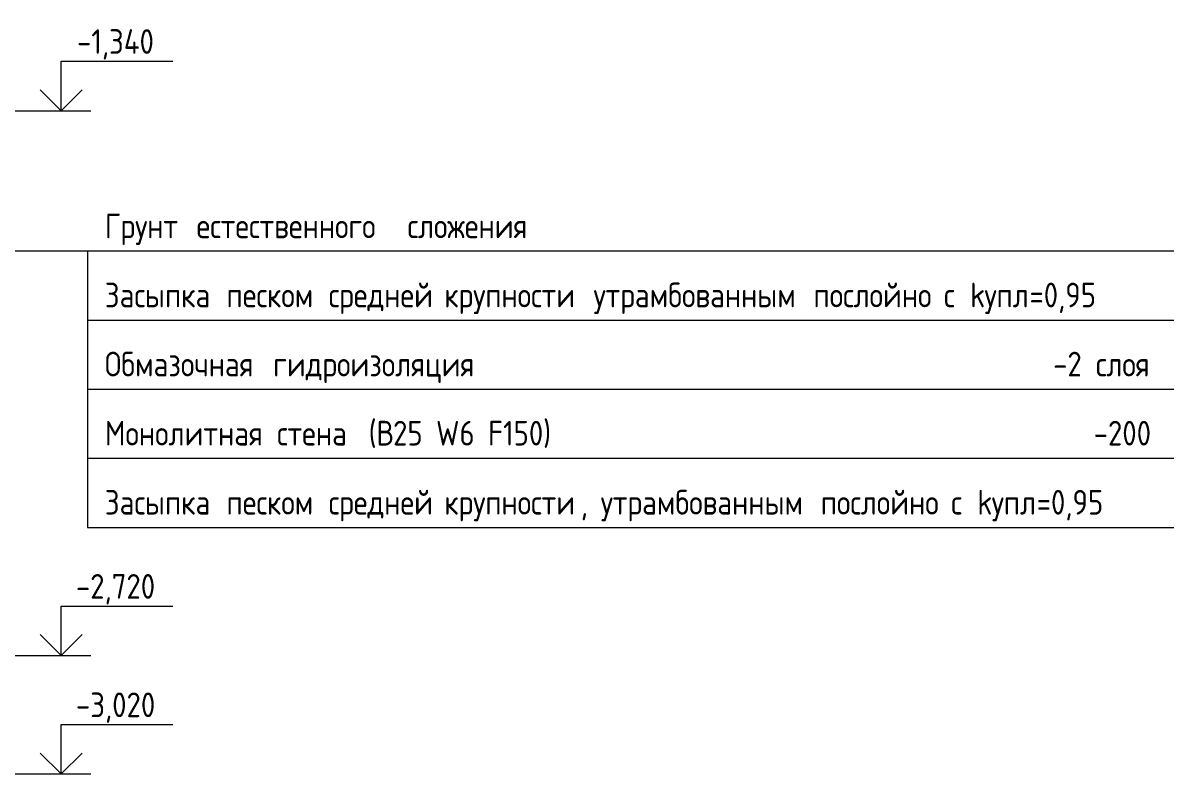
# Model space of a CAD drawing. Header units: millimetres. Extents: x 38448 to 77164, y -34879 to -200.
# Drawn here: x 65177 to 68090, y -3020 to -1118 of the extents above; entities that cross this region are included whole.
import ezdxf

# ---------------------------------------------------------------- set-up
doc = ezdxf.new("R2010")
doc.units = ezdxf.units.MM
doc.layers.add('AA_Vinoska', color=7, linetype='Continuous', lineweight=9)
doc.layers.add('AA_Visotnaya otmetka', color=7, linetype='Continuous', lineweight=9)
doc.styles.add('ISOCPEUR', font='isocpeur.TTF', dxfattribs={"width": 0.85, "height": 62.5})

# ---------------------------------------------------------------- blocks, each defined once
blk = doc.blocks.new('Высотные отметки - Стрелка вверх-400292-Разрез 1 Опл')
at = {"layer": 'AA_Vinoska'}
for p, q in [((46531.7, -1215), (46814.2, -1215)), ((46531.7, -1340), (46531.7, -1215)), ((46531.7, -1340), (46478.6, -1287)), ((46531.7, -1340), (46584.7, -1287)), ((46456.7, -1340), (46606.7, -1340))]:
    blk.add_line(p, q, dxfattribs=at)
blk = doc.blocks.new('010_Флажок - Бок Стена вход-3814513-Разрез 1 Опл')
at = {"layer": 'AA_Vinoska'}
for p, q in [((46098.4, -1695.3), (46206.7, -1632.8)), ((46098.4, -1695.3), (46206.7, -1757.8)), ((46098.4, -1695.3), (46598.4, -1695.3)), ((46598.4, -1695.3), (46598.4, -1870.3)), ((46598.4, -1695.3), (49348.4, -1695.3)), ((46598.4, -1870.3), (49348.4, -1870.3)), ((46598.4, -1870.3), (46598.4, -2045.3)), ((46598.4, -2045.3), (46598.4, -2220.3)), ((46598.4, -2045.3), (49348.4, -2045.3)), ((46598.4, -2220.3), (46598.4, -2395.3)), ((46598.4, -2220.3), (49348.4, -2220.3)), ((46598.4, -2395.3), (49348.4, -2395.3))]:
    blk.add_line(p, q, dxfattribs=at)

msp = doc.modelspace()

# ---------------------------------------------------------------- linework, layer by layer
at = {"layer": 'AA_Visotnaya otmetka'}
for p, q in [((63623.242, -1340), (65273.4326, -1340)), ((64988.6534, -2720), (65273.4326, -2720)), ((65146.299, -3020), (65273.4326, -3020))]:
    msp.add_line(p, q, dxfattribs=at)

# ---------------------------------------------------------------- block references
at = {"layer": 'AA_Vinoska'}
for name in ['Высотные отметки - Стрелка вверх-400292-Разрез 1 Опл', '010_Флажок - Бок Стена вход-3814513-Разрез 1 Опл']:
    msp.add_blockref(name, (18741.7506, 0), dxfattribs=at)
at = {"layer": 'AA_Visotnaya otmetka'}
for p in [(18741.7506, -1380), (18741.7506, -1680)]:
    msp.add_blockref('Высотные отметки - Стрелка вверх-400292-Разрез 1 Опл', p, dxfattribs=at)

# ---------------------------------------------------------------- next in the draw order: texts
at = {"layer": 'AA_Vinoska', "char_height": 62.5, "attachment_point": 1, "style": 'ISOCPEUR', "bg_fill": 3, "box_fill_scale": 1.25, "bg_fill_color": 256, "bg_fill_true_color": 13158600, "bg_fill_transparency": 0}
for s, insert, width in [('Грунт', (65384.1429, -1600.5578), 241.909203), ('Засыпка', (65384.1429, -1775.5578), 333.902844), ('Обмазочная', (65384.1429, -1950.5578), 477.004062), ('-2 ', (67784.3014, -1950.5578), 131.176117), ('Монолитная', (65384.1429, -2125.5578), 488.929164), ('-200', (67886.9389, -2125.5578), 183.987281), ('Засыпка', (65384.1429, -2300.5578), 333.902844)]:
    msp.add_mtext(s, dxfattribs=dict(at, insert=insert, width=width))
at = {"layer": 'AA_Visotnaya otmetka', "char_height": 62.5, "attachment_point": 1, "line_spacing_factor": 1.135194, "style": 'ISOCPEUR', "bg_fill": 3, "box_fill_scale": 1.25, "bg_fill_color": 256, "bg_fill_true_color": 13158600, "bg_fill_transparency": 0}
for s, insert, width in [('-1,340', (65313.7946, -1133.5801), 233.131014), ('-2,720', (65310.9745, -2513.5801), 239.899334), ('-3,020', (65310.9745, -2813.5801), 239.899334)]:
    msp.add_mtext(s, dxfattribs=dict(at, insert=insert, width=width))

# ---------------------------------------------------------------- next in the draw order: texts
at = {"layer": 'AA_Vinoska', "char_height": 62.5, "attachment_point": 1, "style": 'ISOCPEUR', "bg_fill": 3, "box_fill_scale": 1.25, "bg_fill_color": 256, "bg_fill_true_color": 13158600, "bg_fill_transparency": 0}
for s, insert, width in [('\\fISOCPEUR|b0|i0|c204|p34|;\\W.85; ', (65583.7379, -1600.5578), 39.182477), ('\\fISOCPEUR|b0|i0|c204|p34|;\\W.85; ', (65659.6402, -1775.5578), 39.182477), ('\\fISOCPEUR|b0|i0|c204|p34|;\\W.85; ', (65777.7106, -1950.5578), 39.182477), ('слоя', (67892.5326, -1950.5578), 177.172937), ('\\fISOCPEUR|b0|i0|c204|p34|;\\W.85; ', (65787.5498, -2125.5578), 39.182477), ('\\fISOCPEUR|b0|i0|c204|p34|;\\W.85; ', (65659.6402, -2300.5578), 39.182477)]:
    msp.add_mtext(s, dxfattribs=dict(at, insert=insert, width=width))

# ---------------------------------------------------------------- next in the draw order: texts
for s, insert, width in [('естественного', (65616.0667, -1600.5578), 608.18018), ('песком', (65691.969, -1775.5578), 274.277336), ('гидроизоляция', (65810.0393, -1950.5578), 599.66225), ('стена', (65819.8785, -2125.5578), 240.205617), ('песком', (65691.969, -2300.5578), 274.277336)]:
    msp.add_mtext(s, dxfattribs=dict(at, insert=insert, width=width))

# ---------------------------------------------------------------- next in the draw order: texts
for s, insert, width in [('\\fISOCPEUR|b0|i0|c204|p34|;\\W.85; ', (66117.8655, -1600.5578), 39.182477), ('\\fISOCPEUR|b0|i0|c204|p34|;\\W.85; ', (65918.2705, -1775.5578), 39.182477), (' (', (66018.068, -2125.5578), 64.736266), ('\\fISOCPEUR|b0|i0|c204|p34|;\\W.85; ', (65918.2705, -2300.5578), 39.182477)]:
    msp.add_mtext(s, dxfattribs=dict(at, insert=insert, width=width))

# ---------------------------------------------------------------- next in the draw order: texts
for s, insert, width in [('сложения', (66150.1943, -1600.5578), 373.08532), ('средней', (65950.5992, -1775.5578), 315.163398), ('\\fISOCPEUR|b0|i0|c204|p34|;\\W.85;В', (66071.4807, -2125.5578), 51.107578), ('средней', (65950.5992, -2300.5578), 315.163398)]:
    msp.add_mtext(s, dxfattribs=dict(at, insert=insert, width=width))

# ---------------------------------------------------------------- next in the draw order: texts
for s, insert, width in [('\\fISOCPEUR|b0|i0|c204|p34|;\\W.85; ', (66210.635, -1775.5578), 39.182477), ('25 W6 F150)', (66113.6487, -2125.5578), 483.818406), ('\\fISOCPEUR|b0|i0|c204|p34|;\\W.85; ', (66210.635, -2300.5578), 39.182477)]:
    msp.add_mtext(s, dxfattribs=dict(at, insert=insert, width=width))

# ---------------------------------------------------------------- next in the draw order: texts
at = {"layer": 'AA_Vinoska', "char_height": 62.5, "width": 419.082141, "attachment_point": 1, "style": 'ISOCPEUR', "bg_fill": 3, "box_fill_scale": 1.25, "bg_fill_color": 256, "bg_fill_true_color": 13158600, "bg_fill_transparency": 0}
for insert in [(66242.9638, -1775.5578), (66242.9638, -2300.5578)]:
    msp.add_mtext('крупности', dxfattribs=dict(at, insert=insert))

# ---------------------------------------------------------------- next in the draw order: texts
at = {"layer": 'AA_Vinoska', "char_height": 62.5, "attachment_point": 1, "style": 'ISOCPEUR', "bg_fill": 3, "box_fill_scale": 1.25, "bg_fill_color": 256, "bg_fill_true_color": 13158600, "bg_fill_transparency": 0}
for s, insert, width in [('\\fISOCPEUR|b0|i0|c204|p34|;\\W.85; ', (66588.7412, -1775.5578), 39.182477), (', ', (66588.7412, -2300.5578), 61.329094)]:
    msp.add_mtext(s, dxfattribs=dict(at, insert=insert, width=width))

# ---------------------------------------------------------------- next in the draw order: texts
at = {"layer": 'AA_Vinoska', "char_height": 62.5, "width": 635.437555, "attachment_point": 1, "style": 'ISOCPEUR', "bg_fill": 3, "box_fill_scale": 1.25, "bg_fill_color": 256, "bg_fill_true_color": 13158600, "bg_fill_transparency": 0}
for insert in [(66621.0699, -1775.5578), (66639.3427, -2300.5578)]:
    msp.add_mtext('утрамбованным', dxfattribs=dict(at, insert=insert))

# ---------------------------------------------------------------- next in the draw order: texts
at = {"layer": 'AA_Vinoska', "char_height": 62.5, "width": 39.182477, "attachment_point": 1, "style": 'ISOCPEUR', "bg_fill": 3, "box_fill_scale": 1.25, "bg_fill_color": 256, "bg_fill_true_color": 13158600, "bg_fill_transparency": 0}
for insert in [(67145.3583, -1775.5578), (67163.6311, -2300.5578)]:
    msp.add_mtext('\\fISOCPEUR|b0|i0|c204|p34|;\\W.85; ', dxfattribs=dict(at, insert=insert))

# ---------------------------------------------------------------- next in the draw order: texts
at = {"layer": 'AA_Vinoska', "char_height": 62.5, "width": 361.160219, "attachment_point": 1, "style": 'ISOCPEUR', "bg_fill": 3, "box_fill_scale": 1.25, "bg_fill_color": 256, "bg_fill_true_color": 13158600, "bg_fill_transparency": 0}
for insert in [(67177.6871, -1775.5578), (67195.9599, -2300.5578)]:
    msp.add_mtext('послойно', dxfattribs=dict(at, insert=insert))

# ---------------------------------------------------------------- next in the draw order: texts
at = {"layer": 'AA_Vinoska', "char_height": 62.5, "width": 39.182477, "attachment_point": 1, "style": 'ISOCPEUR', "bg_fill": 3, "box_fill_scale": 1.25, "bg_fill_color": 256, "bg_fill_true_color": 13158600, "bg_fill_transparency": 0}
for insert in [(67475.6741, -1775.5578), (67493.9469, -2300.5578)]:
    msp.add_mtext('\\fISOCPEUR|b0|i0|c204|p34|;\\W.85; ', dxfattribs=dict(at, insert=insert))

# ---------------------------------------------------------------- next in the draw order: texts
for insert in [(67508.0029, -1775.5578), (67526.2757, -2300.5578)]:
    msp.add_mtext('\\fISOCPEUR|b0|i0|c204|p34|;\\W.85;с', dxfattribs=dict(at, insert=insert))

# ---------------------------------------------------------------- next in the draw order: texts
at = {"layer": 'AA_Vinoska', "char_height": 62.5, "width": 85.179297, "attachment_point": 1, "style": 'ISOCPEUR', "bg_fill": 3, "box_fill_scale": 1.25, "bg_fill_color": 256, "bg_fill_true_color": 13158600, "bg_fill_transparency": 0}
for insert in [(67540.3317, -1775.5578), (67558.6044, -2300.5578)]:
    msp.add_mtext(' k', dxfattribs=dict(at, insert=insert))

# ---------------------------------------------------------------- next in the draw order: texts
at = {"layer": 'AA_Vinoska', "char_height": 62.5, "width": 137.990461, "attachment_point": 1, "style": 'ISOCPEUR', "bg_fill": 3, "box_fill_scale": 1.25, "bg_fill_color": 256, "bg_fill_true_color": 13158600, "bg_fill_transparency": 0}
for insert in [(67610.6116, -1775.5578), (67628.8844, -2300.5578)]:
    msp.add_mtext('упл', dxfattribs=dict(at, insert=insert))

# ---------------------------------------------------------------- next in the draw order: texts
at = {"layer": 'AA_Vinoska', "char_height": 62.5, "width": 206.133898, "attachment_point": 1, "style": 'ISOCPEUR', "bg_fill": 3, "box_fill_scale": 1.25, "bg_fill_color": 256, "bg_fill_true_color": 13158600, "bg_fill_transparency": 0}
for insert in [(67724.4651, -1775.5578), (67742.7379, -2300.5578)]:
    msp.add_mtext('=0,95', dxfattribs=dict(at, insert=insert))

doc.saveas('drawing.dxf')
